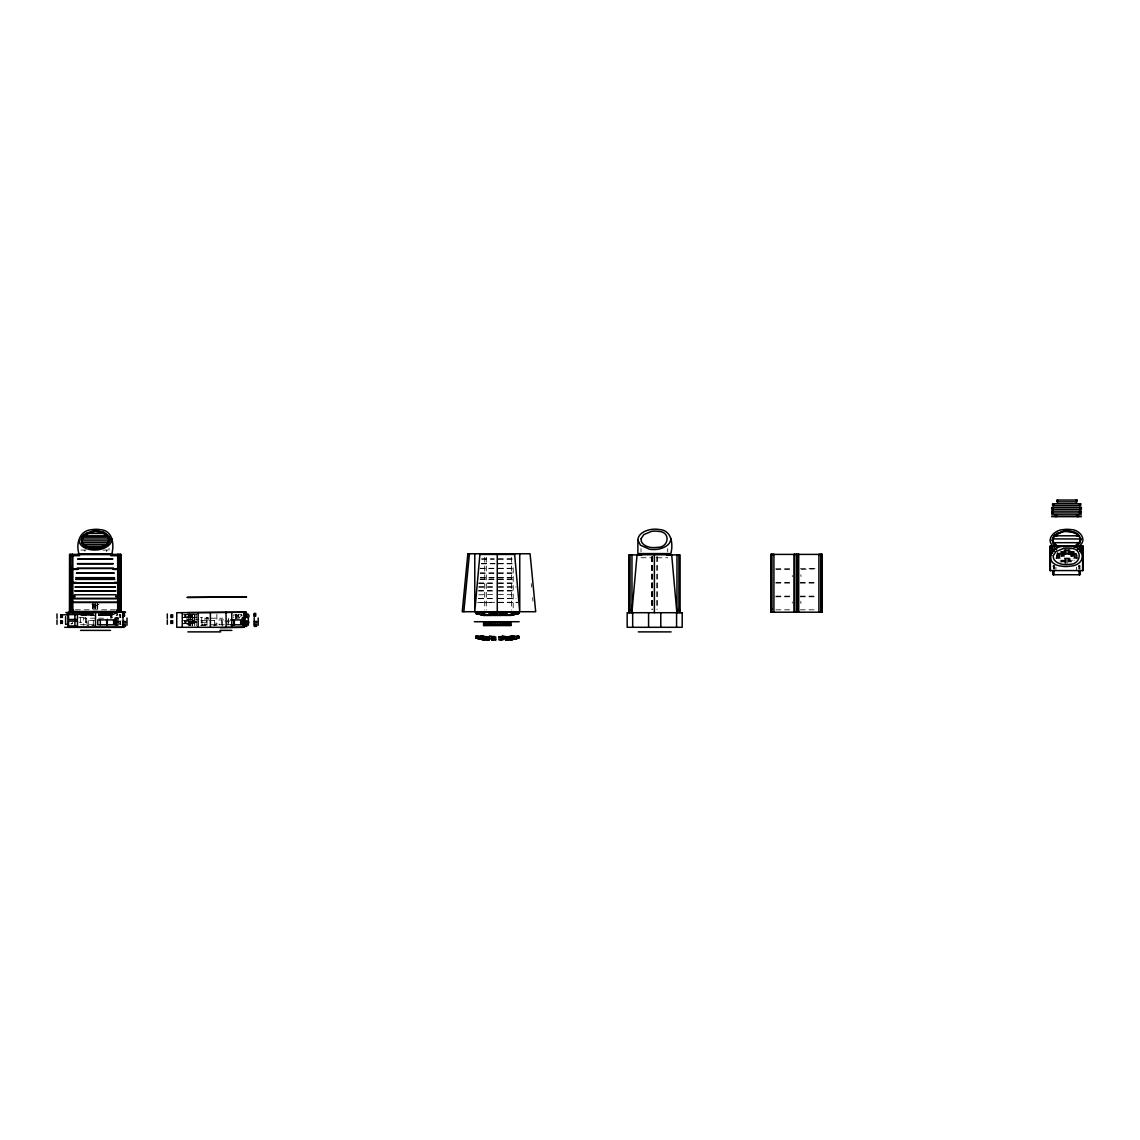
<?xml version="1.0" encoding="UTF-8"?>
<svg xmlns="http://www.w3.org/2000/svg" width="1140" height="1140" viewBox="0 0 1140 1140"><rect width="100%" height="100%" fill="white"/><g stroke="black" fill="none" stroke-linecap="round" stroke-linejoin="round"><path stroke-width="0.75" stroke-dasharray="5 3.75" d="M792.272 575.5L792.3 576.669M792.272 601.949L792.3 603.117M801.078 576.512L800.822 574.788M117.064 615.828L117.962 614.218M119.116 615.828L120.014 614.218M116.152 615.828L117.192 614.218M800.893 603.53L800.822 601.25M72.732 622.554L71.421 623.822M233.643 615.686L233.714 614.816M233.643 617.866L233.714 616.997M119.843 617.053L120.355 615.286L119.329 614.189M119.843 623.965L119.786 621.385M99.123 604.029L96.843 605.539M99.095 615.358L100.918 613.448L98.624 615.358M100.748 615.358L103.17 613.448M119.9 617.353L120.797 615.757L119.828 614.189M119.643 621.428L120.954 620.873M119.9 624.264L120.797 622.668L119.828 621.101M239.315 614.218L238.403 615.828L239.371 617.395M241.367 614.218L240.725 616.726M238.545 614.218L237.59 616.298L239.129 617.567M111.008 614.417L111.122 616.028A1.553 1.354 -90 0 0 111.905 615.985L112.461 615.03L111.521 614.332M235.894 614.417L236.009 616.028A1.553 1.354 -90 0 0 236.792 615.985L237.348 615.03L236.408 614.332M189.767 614.104C183.825 618.934 199.757 618.664 193.572 614.118M191.891 614.104C186.789 618.122 197.79 618.322 192.831 614.118M183.825 617.652L185.207 615.914L183.882 614.118M183.825 623.822L185.207 622.084L183.882 620.288M103.512 615.358L109.084 613.448M72.661 623.651L70.951 623.879M192.489 614.104L190.893 615.842L192.959 617.709M106.305 615.358L112.319 613.448M116.394 613.448L107.901 615.358L107.901 612.38M108.471 615.429L108.471 612.38L108.428 615.358L116.423 613.448M81.61 615.358L108.941 615.358L116.921 613.448M93.081 605.34L96.843 605.525M190.181 617.709L191.962 616.384L190.722 614.118M190.252 620.217L188.456 621.542L189.71 623.808L193.501 623.822L195.097 622.084L194.085 620.488L190.252 620.217L192.033 622.084L190.181 623.879M183.996 617.709L186.062 616.384L184.623 614.118M193.031 620.217L190.893 622.013L192.959 623.879M183.996 623.879L186.148 622.084L184.082 620.217M111.521 616.512L111.25 616.526A1.553 1.354 -90 0 0 110.466 616.597L110.58 618.208A1.553 1.354 -90 0 0 111.364 618.165C113.459 616.213 108.756 616.569 111.122 618.208A1.553 1.354 -90 0 0 111.905 618.165L112.376 616.997L110.979 616.512M236.408 616.512L236.151 616.526A1.553 1.354 -90 0 0 235.353 616.597L235.467 618.208A1.553 1.354 -90 0 0 236.251 618.165C238.345 616.213 233.657 616.569 236.009 618.208A1.553 1.354 -90 0 0 236.792 618.165L237.263 616.997L235.866 616.512M80.869 550.078L86.711 550.078M103.07 550.078L109.939 550.078M1063.435 550.078L1070.987 550.078M1056.524 553.769L1076.502 553.769M641.022 557.759L652.835 557.759M656.939 557.759L667.726 557.759M1055.611 558.058L1077.941 558.058M481.678 558.914L494.219 558.914M498.266 558.914L513.071 558.914M481.664 559.127L494.219 559.127M498.266 559.127L513.1 559.127M481.479 563.602L494.988 563.602M498.294 563.602L512.986 563.602M481.465 563.816L494.988 563.816M498.294 563.816L513 563.816M1052.975 566.281L1054.514 566.281M1078.54 566.281L1080.05 566.281M480.125 568.29L494.931 568.29M498.322 568.29L513 568.29M480.097 568.49L494.931 568.49M498.322 568.49L513.014 568.49M775.841 568.732L792.984 568.732M800.266 568.732L816.411 568.732L800.266 569.401M775.841 569.401L792.984 569.401M480.154 572.978L494.874 572.978M498.351 572.978L514.425 572.978M480.125 573.178L494.874 573.178M498.351 573.178L514.439 573.178M480.268 577.667L495.017 577.667M498.38 577.667L514.453 577.667M480.253 577.866L495.002 577.866M498.38 577.866L514.468 577.866M480.139 579.177L494.988 579.177M498.38 579.177L514.325 579.177M480.125 579.391L494.988 579.391M498.38 579.391L514.34 579.391M775.841 582.426L792.984 582.426M800.266 582.426L816.411 582.426M478.786 583.024L494.945 583.024M498.408 583.024L514.653 583.024M775.841 583.096L792.984 583.096M800.266 583.096L816.411 583.096M478.757 583.238L494.945 583.238M498.408 583.238L514.667 583.238M478.786 586.886L494.903 586.886M498.422 586.886L516.035 586.886M478.757 587.086L494.903 587.086M498.422 587.086L516.064 587.086M478.572 590.734L494.86 590.734M498.451 590.734L515.893 590.734M478.558 590.933L494.86 590.933M498.451 590.933L515.907 590.933M478.8 594.781L494.817 594.581M498.465 594.581L515.936 594.781M775.841 596.135L792.984 596.135M800.266 596.135L816.411 596.135M775.841 596.79L792.984 596.79M800.266 596.79L816.411 596.79M478.486 598.429L494.774 598.429M498.493 598.429L515.964 598.429M478.472 598.643L494.774 598.643M498.493 598.643L515.993 598.643M494.732 602.276L477.389 602.49L494.732 602.49M498.508 602.276L517.432 602.276M498.508 602.49L517.46 602.49M75.383 609.829L115.952 609.829M775.841 609.829L792.984 609.829M800.266 609.829L816.411 609.829M197.248 614.574L185.734 614.574L185.734 619.462L198.83 619.462M183.711 614.774L189.34 614.774M189.34 616.626L186.96 616.626L186.96 624.278L189.34 624.278M79.073 617.353L86.683 617.353L86.683 622.255L79.073 622.255M183.711 617.538L189.34 617.538M197.234 617.353L192.774 617.353L192.774 622.255L208.036 622.255L208.036 617.353L200.412 617.353M95.518 618.193L83.633 618.193L83.633 625.162M98.596 618.193L107.402 618.193M208.463 618.193L204.986 618.193L204.986 625.162M210.929 618.193L222.813 618.193M228.342 618.193L228.627 625.988M235.738 618.25L239.329 618.108M223.839 619.904L219.108 619.904L219.108 624.805M94.577 620.53L86.968 620.53L86.968 625.433L94.577 625.433M200.683 620.53L208.292 620.53M209.603 620.53L215.93 620.53L215.93 625.433L212.767 625.433M183.711 620.73L189.34 620.73M197.248 621.086L185.734 621.086L185.734 625.988M224.893 621.086L229.952 621.086M183.711 623.48L189.34 623.48M80.498 624.749L94.221 624.749M201.851 624.749L226.974 624.749M227.473 624.749L231.163 624.749M200.683 625.433L208.292 625.433M121.025 617.624L119.686 617.111M121.025 624.535L119.686 624.022M75.838 613.819L82.223 615.358M76.494 613.819L82.764 615.358M79.857 613.448L85.871 615.358L85.871 612.38M78.346 613.448L84.346 615.358L84.488 612.38L84.431 615.429M81.581 613.448L87.153 615.358M79.943 613.448L85.514 615.358M93.081 605.369L91.87 604.628M240.683 614.189L241.78 615.757M241.181 614.189L242.15 615.757M89.618 613.448L92.041 615.358L92.055 612.38M87.495 613.448L89.918 615.358L90.046 612.38M91.913 613.448L93.737 615.358L93.651 612.38M89.746 613.448L91.571 615.358L91.571 612.38M531.254 583.623L531.596 587.143M532.622 597.673L532.95 601.193M1079.836 565.34L1080.05 569.131M1079.266 565.34L1079.266 568.832M1078.868 565.255L1078.796 569.131M1077.115 554.895L1077.115 558.372M1076.559 554.895L1076.559 558.401M1076.559 567.093L1076.559 570.57M1076.374 553.841L1076.374 558.856M1075.547 553.142L1075.376 558.372M1074.649 553.071L1074.649 558.372M1074.137 551.404L1074.137 560.51M1073.695 551.404L1073.695 560.111M1072.826 551.404L1072.826 560.111M1072.683 551.404L1072.683 560.552M1071.629 551.404L1071.629 560.111M1071.472 551.404L1071.472 561.963M1070.531 551.404L1070.531 562.02M1070.09 549.665L1070.09 561.863M1069.406 549.665L1069.406 561.863M1068.665 549.665L1068.665 561.863M1068.265 549.665L1068.265 561.934M1067.097 549.665L1067.24 563.602M1065.928 549.665L1065.928 563.659M1065.8 549.665L1065.8 563.602M1064.774 549.665L1064.774 563.602M1064.361 551.404L1064.361 561.863M1063.62 551.404L1063.62 562.02M1062.95 551.404L1062.95 561.963M1062.494 551.404L1062.494 561.863M1061.554 551.404L1061.554 561.863M1061.397 551.404L1061.397 562.22M1060.342 551.404L1060.2 562.191M1059.331 553.071L1059.331 560.111M1058.903 553.142L1058.903 560.111M1058.376 553.142L1058.376 560.111M1057.649 553.142L1057.649 560.139M1057.493 552.173L1057.493 560.538M1056.666 554.895L1056.666 558.372M1056.466 554.895L1056.466 558.372M1055.911 567.122L1055.911 570.57M1054.358 565.298L1054.229 569.131L1054.172 565.34M1053.773 565.34L1053.773 568.931M1053.474 568.832L1053.16 565.34M667.726 548.611L667.726 551.931M657.125 556.648L657.096 609.202M656.996 556.648L656.996 609.202M652.55 556.648L652.55 609.202M652.265 556.648L652.265 609.202M651.866 556.648L651.952 609.202M651.824 556.648L651.824 609.202M641.022 548.525L641.022 551.903M513.199 567.82L513.199 609.971M511.49 557.289L511.49 609.971M486.31 557.289L486.31 609.971M484.728 557.289L484.728 609.971M228.014 619.904L228.014 624.805M222.314 621.086L222.314 625.988M221.687 619.904L221.687 624.805M216.871 614.246L216.871 625.661M214.634 620.53L214.634 625.433M206.995 620.53L206.995 625.433M206.739 617.353L206.739 622.255M201.965 620.53L201.965 625.433M201.709 617.353L201.709 622.255M196.237 614.574L196.237 619.462M196.237 621.086L196.237 625.988M194.641 614.574L194.641 619.462M194.641 621.086L194.641 625.988M194.071 617.353L194.071 622.255M192.503 614.574L192.503 619.462M192.503 621.086L192.503 625.988M192.047 614.574L192.047 619.462M192.047 621.086L192.047 625.988M190.394 614.246L190.394 625.661M189.924 614.574L189.924 619.462M189.924 621.086L189.924 625.988M189.34 612.622L189.34 625.661M188.314 614.574L188.314 619.462M188.314 621.086L188.314 625.988M109.027 548.255L109.027 550.078M108.941 612.38L108.941 615.429M108.827 612.38L108.827 615.429M107.63 612.38L107.63 615.429M107.302 612.38L107.302 615.429M107.103 612.38L107.103 615.429M106.718 550.078L106.718 551.632M106.79 612.38L106.79 615.429M106.12 612.38L106.12 615.429M106.063 612.38L106.063 615.429M105.136 612.38L105.165 615.429L110.723 613.448L104.795 615.358L104.795 612.38M104.937 612.38L104.937 615.429M104.082 612.38L104.082 615.429M103.598 612.38L103.598 615.429M102.857 612.38L102.857 615.429M102.101 612.38L102.101 615.429M101.503 612.38L101.503 615.429M100.505 612.38L100.505 615.429M100.035 612.38L100.035 615.429M98.81 612.38L98.81 615.429M98.624 612.38L98.496 615.429M97.698 603.73L97.698 609.017M97.385 603.445L97.385 610.456M97.1 603.445L97.1 610.456M95.66 603.73L95.66 609.017M95.176 603.445L95.162 610.456M94.677 603.73L94.677 609.017M93.295 620.53L93.295 625.433M93.238 603.445L93.238 610.456M92.953 603.445L92.953 610.456M92.653 603.73L92.653 609.017M91.742 612.38L91.742 615.429M90.516 612.38L90.516 615.429M89.048 612.38L89.048 615.429M88.45 612.38L88.45 615.429M88.264 620.53L88.264 625.433M87.695 612.38L87.695 615.429M86.954 612.38L86.954 615.429M86.469 612.38L86.469 615.429M85.514 612.38L85.614 615.429M85.386 612.38L85.386 615.429M85.386 617.353L85.386 622.255M84.887 550.078L84.887 551.161M83.761 612.38L83.761 615.429M83.448 612.38L83.448 615.429M83.249 612.38L83.249 615.429M82.921 612.38L82.921 615.429M82.65 612.38L82.65 615.429M81.61 612.38L81.738 615.429M80.356 617.353L80.356 622.255M96.088 605.682A5.942 5.942 0 0 1 93.793 605.582M190.58 621.542C192.674 628.567 196.08 616.726 190.58 621.542M109.953 614.916L110.58 616.028A1.553 1.354 -90 0 0 111.364 615.985L111.236 614.375A1.553 1.354 -90 0 0 110.466 614.417L109.953 614.916M234.84 614.916L235.467 616.028A1.553 1.354 -90 0 0 236.251 615.985L236.137 614.375A1.553 1.354 -90 0 0 235.353 614.417L234.84 614.916M1079.609 568.889L1079.609 565.34L1079.566 568.931M82.108 615.358L82.108 612.38L82.08 615.429"/><path stroke-width="1.5" d="M109.639 539.847L109.654 538.892M1080.763 539.847L1080.763 538.892M78.916 553.769C75.782 543.338 79.586 530.328 91.827 529.658A14.079 7.481 -1.6 0 1 100.363 529.658C112.646 530.371 114.342 544.008 111.891 553.769M81.624 540.944L83.163 535.957M106.718 544.806L109.027 542.497L109.326 539.363M111.891 538.764C111.848 545.376 104.609 548.739 98.966 549.68A14.079 7.481 -1.6 0 1 90.445 549.68C85.529 548.824 79.615 546.103 78.916 540.574M1052.733 540.944L1052.819 538.907M1080.236 540.944L1080.321 538.907M1052.377 538.892L1080.763 538.992L1080.663 540.46M637.887 540.26C637.958 533.691 645.226 530.456 650.812 529.516A14.136 7.424 -1.5 0 1 659.333 529.516C671.674 530.171 673.341 543.808 670.861 553.598L637.887 553.598L637.887 540.26L640.466 545.219L649.415 549.209A14.136 7.424 -1.5 0 0 657.951 549.209C663.523 548.283 670.79 545.048 670.861 538.479M479.954 553.769L474.782 611.724L474.782 553.769M631.888 612.707L637.061 554.753L671.688 554.753L676.861 612.707M463.823 611.724L469.438 553.769M81.282 539.391L81.795 537.353M81.724 539.405L84.502 535.144L92.468 531.725A11.685 6.199 -1.6 0 1 99.55 531.725L107.06 535.144L109.198 539.847M109.098 540.446L106.334 544.706L98.353 548.126A11.685 6.199 -1.6 0 1 91.271 548.126L85.243 545.875L82.65 543.381M1052.847 539.405L1053.346 537.396M1080.207 540.446L1079.252 542.626M122.621 616.669L122.593 614.845M1054.286 535.957L1052.918 537.353M1053.374 537.895L1055.611 535.144L1061.297 532.238M1079.68 541.942L1073.894 546.858M243.704 614.902C246.667 611.211 248.933 618.977 244.43 617.395M245.756 614.902C248.719 611.211 250.985 618.977 246.482 617.395M245.756 621.813C251.954 619.262 247.565 627.513 243.219 624.022M67.303 614.93L68.899 614.047M246.24 623.965L246.539 621.756L244.373 621.129M106.362 545.205C109.725 542.768 110.252 537.424 107.032 534.632M1055.583 534.632L1053.859 535.885M1077.471 545.205L1078.782 543.894M1079.609 545.618C1087.646 539.648 1079.38 529.615 1071.472 529.658A14.079 7.481 -1.6 0 0 1062.95 529.658C1055.483 529.829 1045.351 538.622 1052.605 545.618M503.025 613.448L500.489 615.429L500.617 612.38L503.025 611.696L503.025 613.448L505.163 613.448L505.163 611.696M502.74 615.358L505.163 613.448M503.025 638.029L500.617 639.953L500.617 636.975L503.025 636.291L503.025 638.029L505.163 638.029L505.163 636.291L498.921 636.975L498.921 639.953L502.74 639.953L505.163 638.029M104.082 532.337L94.805 531.254L84.089 534.532M102.8 547.357L104.723 546.374M1079.295 536.456L1076.687 533.976L1070.674 531.725A11.685 6.199 -1.6 0 0 1063.591 531.725L1056.88 533.335M1075.832 546.374L1075.106 546.231M498.921 636.975L502.911 636.291M243.604 614.218C248.036 612.322 247.095 619.818 243.219 617.111M505.505 639.953L514.311 638.029L514.311 636.291L505.505 636.975L505.505 639.953L508.283 638.984M509.922 638.984L507.129 639.953L507.129 636.975L512.715 636.291M506.787 615.358L514.311 613.448L514.311 611.696M508.298 615.358L514.311 613.448M512.801 638.029L506.787 639.953L506.787 636.975L512.801 636.291L512.801 638.029L514.311 638.029M509.894 615.429L518.386 613.448L518.386 611.696L513.627 612.109M509.894 636.975L509.894 639.953L518.914 638.029L518.914 636.291L517.731 636.291M518.386 638.029L510.549 639.953L518.415 638.029L518.386 636.291L513.029 636.704M510.464 615.429L518.415 613.448M518.914 611.696L518.914 613.448L510.92 615.358L483.602 615.429M518.914 638.029L509.894 639.953M100.662 548.112L98.382 548.625A11.685 6.199 -1.6 0 1 91.3 548.625L89.091 548.112M1065.8 546.188C1050.467 544.692 1042.957 564.3 1061.554 566.181A14.136 7.424 -1.5 0 0 1070.09 566.181C1087.503 565.212 1085.722 545.134 1068.665 546.188M244.815 620.944C248.62 620.117 247.01 626.487 244.031 624.022M506.787 612.38L512.801 611.696L512.801 613.448M505.505 636.975L514.311 636.291M1075.205 532.337L1063.435 531.026M513.627 636.704L518.914 636.291M794.096 554.396L799.14 554.396M819.133 554.396L821.826 554.396L821.826 612.194M1051.636 511.147L1081.39 511.147M1051.636 512.957L1081.39 512.957M1051.636 514.838L1081.39 514.838M1051.636 516.662L1081.39 516.662M85.742 533.463L105.949 533.463L105.92 536.057M81.467 537.168L109.554 537.168L109.554 538.992L81.467 538.992M110.238 540.859L81.809 540.859L81.852 543.182M81.254 542.683L109.027 542.683M1052.591 542.683L1080.435 542.683M82.394 544.564L108.001 544.564M83.306 546.374L105.45 546.374M1054.486 546.374L1077.029 546.374M89.704 548.255L99.878 548.255M78.404 553.769L112.148 553.769M1050.025 553.769L1050.781 553.769M1082.259 553.769L1083 553.769M78.389 553.969L112.162 553.969M480.382 553.969L514.154 553.969M72.076 554.396L118.261 554.396M120.868 612.194L120.797 554.396L119.6 554.396L119.6 612.194M480.353 554.24L514.183 554.24M78.346 554.439L112.204 554.439M480.339 554.439L514.197 554.439M70.737 555.038L79.529 555.038M110.808 555.038L119.6 555.038M641.663 554.909L628.853 554.909L628.853 612.707M666.686 554.909L680.11 554.909L680.11 612.707M70.737 555.693L79.529 555.693M110.808 555.693L119.6 555.693M77.905 558.914L112.646 558.914M77.891 559.127L112.661 559.127M77.449 563.602L113.102 563.602M77.435 563.816L113.117 563.816M76.993 568.29L113.558 568.29M76.979 568.49L113.573 568.49M70.737 568.732L77.919 568.732M113.131 568.732L119.6 568.732M70.737 569.401L77.919 569.401M113.131 569.401L119.6 569.401M76.537 572.978L114 572.978M76.523 573.178L114.028 573.178M1053.274 574.731L1053.274 570.57L1053.16 574.731L1079.865 574.731L1079.836 570.57L1079.765 574.731M76.095 577.667L114.456 577.667M76.067 577.866L114.485 577.866M75.938 579.177L114.613 579.177M75.924 579.391L114.627 579.391M70.737 582.426L76.095 582.426M114.242 582.426L119.6 582.426M70.737 583.096L119.6 583.096M75.554 583.238L114.998 583.238M75.197 586.886L115.354 586.886M75.169 587.086L115.382 587.086M74.827 590.734L115.724 590.734M74.798 590.933L115.753 590.933M74.428 594.781L116.123 594.781M70.737 596.135L74.884 596.135M115.895 596.135L119.6 596.135M70.737 596.79L74.884 596.79M115.895 596.79L119.6 596.79M74.072 598.429L116.48 598.429M74.057 598.643L116.494 598.643M73.701 602.276L116.85 602.276M73.687 602.49L116.864 602.49M69.54 608.903L70.737 608.903M119.6 608.903L120.797 608.903M821.056 608.903L822.254 608.903M770.783 609.074L771.98 609.074M820.843 609.074L822.04 609.074M628.853 609.587L630.049 609.587M678.913 609.587L680.11 609.587M70.737 609.829L73.459 609.829M116.893 609.829L119.6 609.829M70.737 610.484L73.459 610.484M116.893 610.484L119.6 610.484M69.569 610.784L69.469 612.194L69.54 554.396L70.737 554.396L70.737 612.194M69.91 610.784L70.067 612.194M120.427 610.784L120.27 612.194M72.803 611.524L117.748 611.524M72.347 611.724L117.762 611.724M125.6 612.223L65.906 612.622L125.115 612.223M822.325 612.194L770.783 612.194L770.783 554.396L822.254 554.396L822.254 612.194M488.946 612.38L492.038 612.38L492.038 615.429M504.094 612.38L508.112 612.38M123.035 613.391L124.516 613.391L124.516 614.403L123.035 614.403M244.388 613.391L245.855 613.391L245.855 614.403L244.388 614.403M475.736 611.696L475.736 613.448L484.643 615.429M481.935 611.696L481.935 613.448L489.146 615.358M491.739 611.696L491.739 613.448L493.905 613.448L495.729 615.358L495.729 612.38L493.905 611.696L493.905 613.448M517.731 613.448L518.914 613.448M123.035 614.075L124.046 614.075L123.035 614.802M244.388 614.075L245.385 614.075L244.388 614.802M254.22 614.075L255.232 614.802L254.22 614.802L254.22 613.391L255.702 613.391L255.702 614.403L254.22 614.403M68.001 614.774L62.372 614.774L62.372 617.538M123.035 615.13L124.516 615.13L124.516 616.127L123.035 616.127M254.22 615.985L255.702 616.127L255.702 615.13L254.22 615.13L254.22 616.712L255.232 615.985M123.035 616.712L124.046 615.985M230.565 619.904L240.697 619.904L240.697 624.805L230.565 624.805M123.035 621.414L125.414 621.414L125.414 623.039L123.035 623.039M246.767 621.414L242.093 621.4L242.093 618.108L245.057 618.108L245.057 621.4M254.22 621.414L256.614 621.414L256.614 623.039L254.22 623.039M474.34 621.728L519.156 621.728M68.001 624.278L65.607 624.278L65.607 616.626M123.035 624.749L125.414 624.749L125.414 626.373L123.035 626.373M244.388 624.749L246.767 624.749L246.767 626.373L244.388 626.373M254.22 624.749L256.614 624.749L256.614 626.373L254.22 626.373L254.22 617.98M483.602 625.361L510.934 625.361L510.805 622.383L483.602 622.383L483.602 625.433L510.934 625.433M64.652 627.299L124.061 627.299M220.391 627.684L243.333 627.299M80.498 630.377L110.523 630.377M219.935 630.377L231.876 630.377M187.901 631.888L220.704 631.888M638.3 631.888L671.104 631.888M475.736 636.291L482.619 636.832L476.264 636.291L476.264 638.029L484.101 639.953L475.736 638.029L475.736 636.291L483.189 636.832M489.488 636.291L495.729 636.975L495.729 639.953L491.91 639.953L489.488 638.029L489.488 636.291L491.91 636.975L491.91 639.953M489.146 636.975L486.338 636.975L486.338 639.953L489.146 639.953L489.146 636.975L481.935 636.291L481.935 638.029L487.507 639.953L487.507 636.975M475.736 638.029L484.757 639.953L483.731 639.953M481.935 638.029L489.146 639.953M491.739 636.291L491.739 638.029L493.905 638.029L495.729 639.953M81.795 539.633L81.254 538.892M771.424 554.396L774.117 554.396M483.189 612.251L476.919 611.696L476.919 613.448M475.736 613.448L484.215 615.358L476.264 613.448L476.264 611.696M481.835 613.918L486.338 615.358M484.856 638.984L487.863 639.953L487.863 636.975L480.339 636.291L483.574 636.291L483.574 638.029M483.346 638.984L486.338 639.953M481.935 613.448L487.607 615.429M1058.148 546.858L1053.032 541.942M87.053 547.357L83.79 545.205L81.909 541.942M1076.673 533.463L1078.54 534.532M108.585 535.885L103.768 532.494L99.522 531.226A11.685 6.199 -1.6 0 0 92.44 531.226L88.022 532.494L82.75 535.885M491.739 613.448L493.563 615.358M491.739 638.029L493.563 639.953M1078.141 534.632L1080.791 539.391M1052.591 541.985L1054.486 544.806M81.481 541.985L83.377 544.806M1079.266 535.957L1080.022 537.895M1080.007 537.396L1080.35 539.405M109.682 539.391L109.326 537.353M81.938 542.455L81.624 540.004M514.582 553.769L519.755 611.724L519.755 553.769M1080.321 538.992L1080.321 539.847M1080.121 541.985L1079.666 542.683M1079.21 535.8L1054.472 535.8M1077.029 533.335L1070.645 531.226A11.685 6.199 -1.6 0 0 1063.563 531.226L1055.198 534.532M1057.022 546.231L1053.788 543.894L1052.747 540.004M1052.291 540.004L1052.291 540.959L1052.391 539.491M108.1 535.8L83.362 535.8M104.31 546.374L103.07 547.015M100.862 547.784L98.482 548.326M86.711 547.015L85.571 546.374M81.182 540.004L81.182 540.959M1082.872 546.188L1082.872 570.57M1082.63 546.188L1082.63 570.57M1082.259 546.188L1082.259 553.142M1081.148 546.188L1081.148 553.142M1080.734 511.147L1080.734 512.957M1080.763 538.992L1080.763 539.761M1080.107 507.443L1080.107 509.267M1079.609 546.188L1079.609 551.404M1079.48 503.752L1079.48 505.576M1079.509 511.147L1079.509 512.957M1079.566 570.57L1079.566 574.731M1079.266 570.57L1079.266 574.731M1078.355 514.838L1078.355 516.662M1077.656 546.188L1077.656 549.665M1077.3 514.838L1077.3 516.662M1077.029 535.287L1077.029 536.057M1076.217 500.047L1076.217 501.871M1057.606 500.047L1057.606 501.871M1056.88 535.287L1056.88 536.057M1056.495 514.838L1056.495 516.662M1056.466 546.188L1056.466 549.665M1055.512 514.838L1055.512 516.662M1054.358 546.188L1054.358 551.404M1053.745 503.752L1053.745 505.576M1053.773 570.57L1053.773 574.731M1053.474 570.57L1053.474 574.731M1053.203 511.147L1053.203 512.957M1052.918 507.443L1052.918 509.267M1052.605 546.188L1052.605 553.142M1051.978 511.147L1051.978 512.957M1051.28 546.188L1051.28 554.895M1050.41 546.188L1050.41 570.57M1050.154 546.188L1050.154 570.57M822.04 554.396L822.04 612.194M821.627 554.396L821.441 612.194M820.843 554.396L820.843 612.194M818.919 554.396L818.919 612.194M798.627 554.396L798.627 612.194M798.342 554.396L798.342 612.194M796.988 554.396L797.045 612.194M796.433 554.396L796.404 612.194M794.48 554.396L794.48 612.194M794.195 554.396L794.195 612.194M773.918 554.396L773.918 612.194M771.98 554.396L771.98 612.194M771.21 554.396L771.21 612.194M771.01 554.396L770.925 612.194M678.913 554.909L678.913 612.707M676.975 554.909L676.975 612.707M676.576 612.707L676.576 627.299M660.773 612.707L660.773 627.299M654.374 554.753L654.374 612.707M648.575 612.707L648.575 627.299M632.672 612.707L632.672 627.299M631.973 554.909L631.973 612.707M630.049 554.909L630.049 612.707M629.266 554.909L629.266 612.707M510.464 622.383L510.464 625.433M509.894 622.383L509.894 625.433M509.096 622.383L509.096 625.433M508.298 636.975L508.298 639.953M508.112 622.383L508.112 625.433M506.93 612.38L506.93 615.429M506.93 622.383L506.93 625.433M505.59 612.38L505.59 615.429M505.59 622.383L505.59 625.433M504.094 622.383L504.094 625.433M502.498 622.383L502.498 625.433M501.087 636.975L501.087 639.953M500.802 615.429L500.802 612.38L495.487 612.38L495.487 615.429M500.802 622.383L500.802 625.433M499.049 612.38L499.049 615.429M499.049 622.383L499.049 625.433M497.268 553.769L497.268 611.724M497.268 612.38L497.268 615.429M497.268 622.383L497.268 625.433M495.487 622.383L495.487 625.433M493.734 622.383L493.734 625.433M493.905 636.291L493.905 638.029M492.038 622.383L492.038 625.433M490.428 612.38L490.428 615.429M490.428 622.383L490.428 625.433M488.946 615.429L489.146 612.38L483.574 611.696L483.574 613.448M488.946 622.383L488.946 625.433M487.607 622.383L487.607 625.433M486.424 622.383L486.424 625.433M485.441 622.383L485.441 625.433M484.643 622.383L484.643 625.433M484.072 622.383L484.072 625.433M483.731 622.383L483.731 625.433M476.919 636.291L476.919 638.029M258.182 617.98L258.182 625.247M248.335 617.98L248.335 625.247M244.388 612.622L244.388 619.134M244.388 624.036L244.388 627.299L176.743 627.299L176.743 612.707L246.468 612.223L187.259 612.622M243.347 618.108L243.347 621.4M243.347 621.841L243.347 625.148M234.384 619.904L234.384 624.805M233.729 619.904L233.729 624.805M231.791 612.707L231.791 627.299M226.019 612.223L226.176 627.299M210.373 612.707L210.373 627.299M198.161 612.707L198.161 627.299M182.258 612.707L182.258 627.299M172.667 614.774L172.667 617.538M172.667 620.73L172.667 623.48M171.513 614.973L171.513 617.324M171.513 620.93L171.513 623.281M171.029 614.688L171.029 617.624M171.029 620.63L171.029 623.566M167.309 613.947L167.309 618.35M167.309 619.904L167.309 624.307M126.996 617.98L126.996 625.247M123.035 612.622L123.035 627.299M121.994 627.299L69.041 627.299M120.769 554.396L120.769 612.194M120.427 612.194L120.37 554.396L117.677 554.396L117.677 612.194M119.985 566.124L119.985 612.194M117.89 554.396L117.89 612.194M116.921 611.696L116.921 613.448M116.423 611.696L116.423 613.448M116.28 618.108L116.28 621.4M116.28 621.841L116.28 625.148M112.319 611.696L112.319 613.448M110.808 611.696L110.808 613.448M109.654 538.992L109.654 539.761M108.371 537.168L108.371 538.992M107.302 619.904L107.302 624.805M106.661 619.904L106.661 624.805M105.108 533.463L105.108 535.287M103.17 611.696L103.17 613.448M101.033 611.696L101.033 613.448M100.334 619.904L100.334 624.805M95.518 612.622L95.518 627.299M91.913 611.696L91.913 613.448M89.746 611.696L89.746 613.448M86.498 533.463L86.498 535.287M85.771 535.287L85.771 536.057M82.621 537.168L82.621 538.992M81.581 611.696L81.581 613.448M79.943 611.696L79.943 613.448M74.898 614.574L74.898 619.462M74.898 621.086L74.898 625.988M74.271 611.696L74.271 613.448M72.661 612.194L72.661 554.396L69.968 554.396L69.91 612.194M72.447 554.396L72.433 612.622M70.352 566.124L70.352 612.194M68.001 612.622L68.001 627.299M62.372 620.73L62.372 623.48M61.218 614.973L61.218 617.324M61.218 620.93L61.218 623.281M60.719 614.688L60.719 617.624M60.719 620.63L60.719 623.566M57 613.947L57 618.35M57 619.904L57 624.307M1062.95 546.488A14.136 7.424 -1.5 0 1 1071.472 546.488M641.136 538.65C640.338 543.794 646.067 546.716 650.356 547.343A11.443 6.013 -1.5 0 0 657.267 547.343C669.066 547.827 671.075 531.482 658.393 531.397A11.443 6.013 -1.5 0 0 651.481 531.397L643.772 534.632L641.136 538.65M1053.274 555.622C1052.476 560.766 1058.205 563.687 1062.494 564.314A11.443 6.013 -1.5 0 0 1069.406 564.314C1081.205 564.799 1083.214 548.454 1070.531 548.369A11.443 6.013 -1.5 0 0 1063.62 548.369L1055.911 551.603L1053.274 555.622M467.856 553.769L462.242 611.724L535.686 611.724L530.072 553.769L467.856 553.769M1077.072 500.047L1056.851 500.047L1056.851 501.871L1077.072 501.871L1077.072 500.047M1080.677 503.752L1052.591 503.752L1052.591 505.576L1080.677 505.576L1080.677 503.752M1081.39 507.443L1051.678 507.443L1051.678 509.267L1081.39 509.267L1081.361 507.443M1083 546.188L1050.025 546.188L1050.025 570.57L1083 570.57L1082.957 546.188M246.468 597.018L187.259 597.403L246.468 597.018M682.19 612.707L627.157 612.707L627.157 627.299L682.19 627.299L682.19 612.707M77.477 614.574L68.571 614.574L68.571 619.462L77.477 619.462L77.477 614.574M117.99 618.108L115.012 618.108L115.012 621.4L117.99 621.4L117.99 618.108M113.629 619.904L97.755 619.904L97.755 624.805L113.629 624.805L113.629 619.904M77.477 621.086L68.571 621.086L68.571 625.988L77.477 625.988L77.477 621.086M117.99 621.841L115.012 621.841L115.012 625.148L117.99 625.148L117.99 621.841M245.057 621.841L242.093 621.841L242.093 625.148L245.057 625.148L245.057 621.841"/></g></svg>
